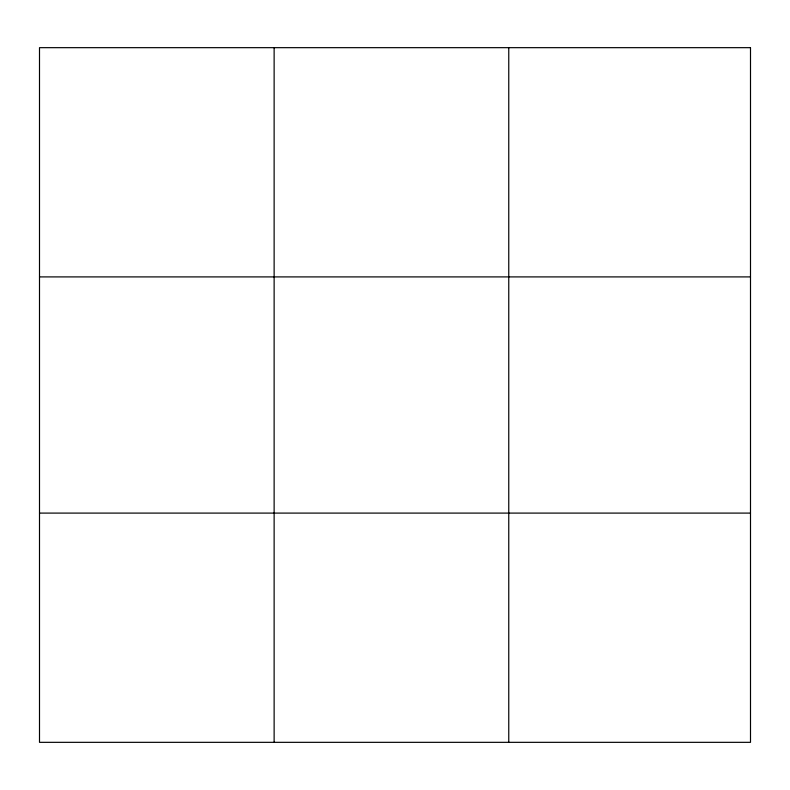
<?xml version="1.0" encoding="UTF-8"?>
<svg xmlns="http://www.w3.org/2000/svg" width="790" height="790" viewBox="0 0 790 790"><rect width="100%" height="100%" fill="white"/><g stroke="black" fill="none" stroke-linecap="round" stroke-linejoin="round"><path stroke-width="1.19" d="M274.13 47.667L274.13 742.333M508.76 47.667L508.76 742.333M39.5 276.905L750.5 276.905M39.5 513.095L750.5 513.095M750.5 47.667L750.5 742.333L39.5 742.333L39.5 47.667L750.5 47.667"/></g></svg>
